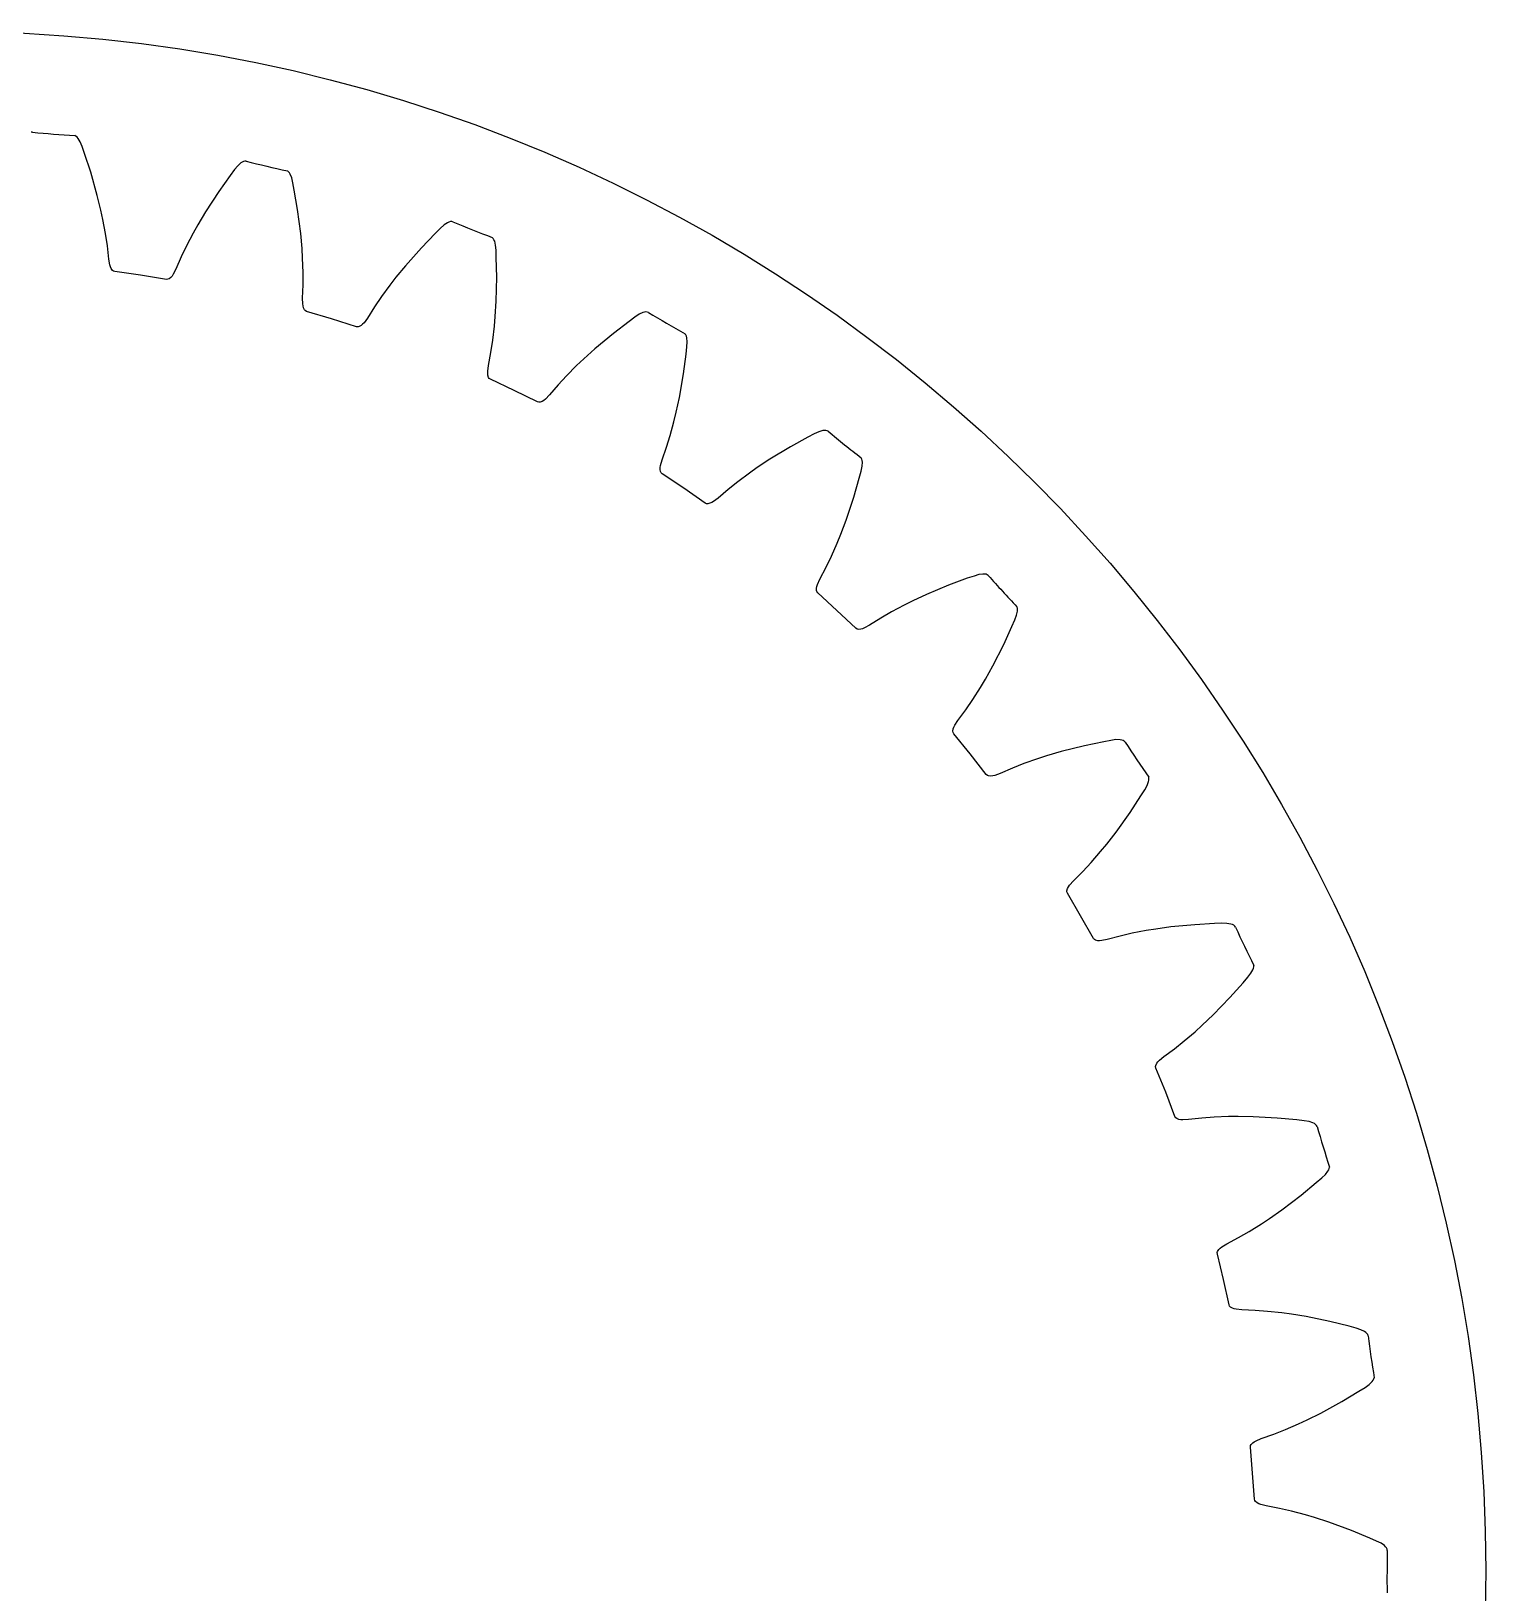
# Model space of a CAD drawing. Extents: x -35.2 to 35.2, y -35.2 to 35.2.
# Drawn here: x 1.97 to 35.25, y -0.5 to 35.25 of the extents above; entities that cross this region are included whole.
import ezdxf

# ---------------------------------------------------------------- set-up
doc = ezdxf.new("R2010")
doc.units = 0

msp = doc.modelspace()

# ---------------------------------------------------------------- linework, layer by layer
msp.add_circle((0, 0), 35.25)
msp.add_circle((0, 0), 35.25)
at = {"layer": 'layer0'}
for p, q in [((1.996, 32.939), (1.968, 32.936)), ((2.989, 32.846), (2.963, 32.861)), ((3.015, 32.824), (2.989, 32.846)), ((3.04, 32.795), (3.015, 32.824)), ((3.087, 32.716), (3.04, 32.795)), ((3.13, 32.608), (3.087, 32.716)), ((3.186, 32.453), (3.13, 32.608)), ((3.328, 32.021), (3.186, 32.453)), ((6.762, 32.234), (6.693, 32.172)), ((6.794, 32.255), (6.762, 32.234)), ((6.825, 32.268), (6.794, 32.255)), ((6.855, 32.275), (6.825, 32.268)), ((6.883, 32.274), (6.855, 32.275)), ((3.479, 31.491), (3.328, 32.021)), ((6.521, 31.95), (6.258, 31.579)), ((6.62, 32.082), (6.521, 31.95)), ((6.693, 32.172), (6.62, 32.082)), ((7.852, 32.034), (7.828, 32.053)), ((7.874, 32.008), (7.852, 32.034)), ((7.894, 31.976), (7.874, 32.008)), ((7.929, 31.89), (7.894, 31.976)), ((7.955, 31.777), (7.929, 31.89)), ((3.561, 31.156), (3.479, 31.491)), ((6.258, 31.579), (5.957, 31.118)), ((7.987, 31.615), (7.955, 31.777)), ((8.063, 31.167), (7.987, 31.615)), ((3.607, 30.939), (3.561, 31.156)), ((5.957, 31.118), (5.781, 30.821)), ((8.134, 30.621), (8.063, 31.167)), ((3.666, 30.616), (3.607, 30.939)), ((5.781, 30.821), (5.673, 30.627)), ((11.413, 30.815), (11.328, 30.737)), ((11.49, 30.867), (11.413, 30.815)), ((11.525, 30.882), (11.49, 30.867)), ((11.558, 30.891), (11.525, 30.882)), ((11.588, 30.892), (11.558, 30.891)), ((11.616, 30.888), (11.588, 30.892)), ((3.709, 30.338), (3.666, 30.616)), ((5.673, 30.627), (5.521, 30.337)), ((8.164, 30.277), (8.134, 30.621)), ((11.21, 30.621), (10.895, 30.294)), ((11.328, 30.737), (11.21, 30.621)), ((12.538, 30.506), (12.517, 30.528)), ((12.556, 30.477), (12.538, 30.506)), ((12.572, 30.442), (12.556, 30.477)), ((12.593, 30.352), (12.572, 30.442)), ((3.743, 30.033), (3.709, 30.338)), ((3.766, 29.905), (3.743, 30.033)), ((5.398, 30.083), (5.276, 29.802)), ((5.521, 30.337), (5.398, 30.083)), ((8.178, 30.056), (8.164, 30.277)), ((8.189, 29.728), (8.178, 30.056)), ((10.895, 30.294), (10.529, 29.882)), ((12.603, 30.237), (12.593, 30.352)), ((12.61, 30.072), (12.603, 30.237)), ((12.618, 29.617), (12.61, 30.072)), ((3.78, 29.858), (3.766, 29.905)), ((3.797, 29.82), (3.78, 29.858)), ((3.826, 29.776), (3.797, 29.82)), ((3.847, 29.759), (3.826, 29.776)), ((3.88, 29.748), (3.847, 29.759)), ((4.471, 29.664), (3.88, 29.748)), ((5.216, 29.686), (5.189, 29.646)), ((5.276, 29.802), (5.216, 29.686)), ((8.189, 29.446), (8.189, 29.728)), ((10.529, 29.882), (10.31, 29.616)), ((5.061, 29.57), (4.471, 29.664)), ((4.471, 29.664), (4.471, 29.664)), ((5.096, 29.571), (5.061, 29.57)), ((5.121, 29.581), (5.096, 29.571)), ((5.161, 29.614), (5.121, 29.581)), ((5.189, 29.646), (5.161, 29.614)), ((8.178, 29.14), (8.189, 29.446)), ((10.174, 29.44), (9.981, 29.175)), ((10.31, 29.616), (10.174, 29.44)), ((12.607, 29.067), (12.618, 29.617)), ((8.181, 29.009), (8.178, 29.14)), ((8.188, 28.961), (8.181, 29.009)), ((8.199, 28.921), (8.188, 28.961)), ((9.981, 29.175), (9.822, 28.943)), ((12.586, 28.722), (12.607, 29.067)), ((8.221, 28.873), (8.199, 28.921)), ((8.239, 28.853), (8.221, 28.873)), ((8.27, 28.837), (8.239, 28.853)), ((8.842, 28.666), (8.27, 28.837)), ((9.411, 28.485), (8.842, 28.666)), ((8.842, 28.666), (8.842, 28.666)), ((9.659, 28.683), (9.582, 28.577)), ((9.822, 28.943), (9.659, 28.683)), ((12.566, 28.501), (12.586, 28.722)), ((15.649, 28.608), (15.288, 28.331)), ((15.782, 28.706), (15.649, 28.608)), ((15.879, 28.77), (15.782, 28.706)), ((15.962, 28.809), (15.879, 28.77)), ((15.999, 28.819), (15.962, 28.809)), ((16.033, 28.823), (15.999, 28.819)), ((16.063, 28.82), (16.033, 28.823)), ((16.09, 28.811), (16.063, 28.82)), ((9.446, 28.481), (9.411, 28.485)), ((9.472, 28.487), (9.446, 28.481)), ((9.517, 28.514), (9.472, 28.487)), ((9.549, 28.542), (9.517, 28.514)), ((9.582, 28.577), (9.549, 28.542)), ((12.528, 28.175), (12.566, 28.501)), ((15.288, 28.331), (14.865, 27.979)), ((16.945, 28.296), (16.927, 28.321)), ((16.959, 28.266), (16.945, 28.296)), ((16.968, 28.229), (16.959, 28.266)), ((12.429, 27.596), (12.486, 27.897)), ((12.486, 27.897), (12.528, 28.175)), ((14.865, 27.979), (14.609, 27.748)), ((16.951, 27.856), (16.969, 28.021)), ((16.976, 28.137), (16.968, 28.229)), ((16.969, 28.021), (16.976, 28.137)), ((12.413, 27.466), (12.429, 27.596)), ((14.448, 27.595), (14.217, 27.362)), ((14.609, 27.748), (14.448, 27.595)), ((16.892, 27.406), (16.951, 27.856)), ((12.413, 27.418), (12.413, 27.466)), ((12.418, 27.376), (12.413, 27.418)), ((12.432, 27.325), (12.418, 27.376)), ((12.448, 27.303), (12.432, 27.325)), ((12.476, 27.283), (12.448, 27.303)), ((13.016, 27.028), (12.476, 27.283)), ((14.217, 27.362), (14.026, 27.156)), ((16.798, 26.863), (16.892, 27.406)), ((13.552, 26.765), (13.016, 27.028)), ((13.016, 27.028), (13.016, 27.028)), ((13.734, 26.83), (13.697, 26.799)), ((13.826, 26.923), (13.734, 26.83)), ((14.026, 27.156), (13.826, 26.923)), ((16.726, 26.526), (16.798, 26.863)), ((13.585, 26.755), (13.552, 26.765)), ((13.612, 26.757), (13.585, 26.755)), ((13.661, 26.777), (13.612, 26.757)), ((13.697, 26.799), (13.661, 26.777)), ((16.673, 26.31), (16.726, 26.526)), ((16.587, 25.993), (16.673, 26.31)), ((20.078, 26.108), (19.989, 26.082)), ((20.116, 26.113), (20.078, 26.108)), ((20.15, 26.111), (20.116, 26.113)), ((20.179, 26.104), (20.15, 26.111)), ((20.204, 26.091), (20.179, 26.104)), ((16.505, 25.724), (16.587, 25.993)), ((19.738, 25.956), (19.34, 25.736)), ((19.885, 26.033), (19.738, 25.956)), ((19.989, 26.082), (19.885, 26.033)), ((16.368, 25.309), (16.403, 25.435)), ((16.403, 25.435), (16.505, 25.724)), ((18.869, 25.451), (18.581, 25.261)), ((19.34, 25.736), (18.869, 25.451)), ((20.973, 25.455), (20.959, 25.482)), ((20.982, 25.422), (20.973, 25.455)), ((20.98, 25.292), (20.986, 25.384)), ((20.986, 25.384), (20.982, 25.422)), ((16.359, 25.219), (16.361, 25.261)), ((16.366, 25.167), (16.359, 25.219)), ((16.361, 25.261), (16.368, 25.309)), ((16.378, 25.143), (16.366, 25.167)), ((16.403, 25.118), (16.378, 25.143)), ((16.899, 24.787), (16.403, 25.118)), ((18.4, 25.133), (18.137, 24.937)), ((18.581, 25.261), (18.4, 25.133)), ((20.914, 25.019), (20.955, 25.179)), ((20.955, 25.179), (20.98, 25.292)), ((17.389, 24.446), (16.899, 24.787)), ((16.899, 24.787), (16.899, 24.787)), ((17.916, 24.762), (17.684, 24.562)), ((18.137, 24.937), (17.916, 24.762)), ((20.788, 24.582), (20.914, 25.019)), ((17.421, 24.432), (17.389, 24.446)), ((17.448, 24.429), (17.421, 24.432)), ((17.499, 24.442), (17.448, 24.429)), ((17.538, 24.459), (17.499, 24.442)), ((17.58, 24.483), (17.538, 24.459)), ((17.684, 24.562), (17.58, 24.483)), ((20.614, 24.059), (20.788, 24.582)), ((20.493, 23.737), (20.614, 24.059)), ((20.408, 23.531), (20.493, 23.737)), ((20.276, 23.231), (20.408, 23.531)), ((20.011, 22.706), (20.154, 22.977)), ((20.154, 22.977), (20.276, 23.231)), ((19.935, 22.499), (19.943, 22.541)), ((19.943, 22.541), (19.957, 22.587)), ((19.957, 22.587), (20.011, 22.706)), ((22.96, 22.566), (22.452, 22.355)), ((23.386, 22.725), (22.96, 22.566)), ((23.542, 22.778), (23.386, 22.725)), ((23.654, 22.812), (23.542, 22.778)), ((23.745, 22.824), (23.654, 22.812)), ((23.783, 22.823), (23.745, 22.824)), ((23.816, 22.817), (23.783, 22.823)), ((23.845, 22.805), (23.816, 22.817)), ((23.868, 22.789), (23.845, 22.805)), ((19.934, 22.447), (19.935, 22.499)), ((19.942, 22.421), (19.934, 22.447)), ((19.963, 22.393), (19.942, 22.421)), ((20.405, 21.991), (19.963, 22.393)), ((22.139, 22.209), (21.94, 22.11)), ((22.452, 22.355), (22.139, 22.209)), ((20.839, 21.581), (20.405, 21.991)), ((20.405, 21.991), (20.405, 21.991)), ((21.407, 21.815), (21.147, 21.652)), ((21.651, 21.955), (21.407, 21.815)), ((21.94, 22.11), (21.651, 21.955)), ((24.474, 21.774), (24.516, 21.883)), ((24.516, 21.883), (24.535, 21.973)), ((24.533, 22.045), (24.523, 22.074)), ((24.537, 22.011), (24.533, 22.045)), ((24.535, 21.973), (24.537, 22.011)), ((20.868, 21.562), (20.839, 21.581)), ((20.894, 21.556), (20.868, 21.562)), ((20.947, 21.561), (20.894, 21.556)), ((20.987, 21.572), (20.947, 21.561)), ((21.032, 21.589), (20.987, 21.572)), ((21.147, 21.652), (21.032, 21.589)), ((24.219, 21.209), (24.409, 21.622)), ((24.409, 21.622), (24.474, 21.774)), ((23.97, 20.718), (24.219, 21.209)), ((23.688, 20.226), (23.802, 20.417)), ((23.802, 20.417), (23.97, 20.718)), ((23.512, 19.949), (23.688, 20.226)), ((23.172, 19.47), (23.354, 19.717)), ((23.354, 19.717), (23.512, 19.949)), ((23.066, 19.277), (23.08, 19.317)), ((23.08, 19.317), (23.101, 19.36)), ((23.101, 19.36), (23.172, 19.47)), ((23.057, 19.225), (23.066, 19.277)), ((23.061, 19.198), (23.057, 19.225)), ((23.078, 19.168), (23.061, 19.198)), ((23.454, 18.704), (23.078, 19.168)), ((26.512, 18.985), (26.067, 18.892)), ((26.674, 19.015), (26.512, 18.985)), ((26.789, 19.032), (26.674, 19.015)), ((26.882, 19.03), (26.789, 19.032)), ((26.919, 19.023), (26.882, 19.03)), ((26.951, 19.012), (26.919, 19.023)), ((26.977, 18.997), (26.951, 19.012)), ((26.997, 18.977), (26.977, 18.997)), ((23.822, 18.234), (23.454, 18.704)), ((23.454, 18.704), (23.454, 18.704)), ((24.99, 18.593), (24.681, 18.483)), ((25.202, 18.662), (24.99, 18.593)), ((25.533, 18.759), (25.202, 18.662)), ((26.067, 18.892), (25.533, 18.759)), ((23.849, 18.211), (23.822, 18.234)), ((24.138, 18.258), (24.015, 18.213)), ((24.419, 18.381), (24.138, 18.258)), ((24.681, 18.483), (24.419, 18.381)), ((23.874, 18.201), (23.849, 18.211)), ((23.926, 18.198), (23.874, 18.201)), ((23.968, 18.203), (23.926, 18.198)), ((24.015, 18.213), (23.968, 18.203)), ((27.359, 17.743), (27.446, 17.883)), ((27.446, 17.883), (27.503, 17.984)), ((27.503, 17.984), (27.536, 18.071)), ((27.536, 18.071), (27.543, 18.108)), ((27.544, 18.142), (27.539, 18.172)), ((27.543, 18.108), (27.544, 18.142)), ((27.11, 17.363), (27.359, 17.743)), ((26.79, 16.914), (27.11, 17.363)), ((26.579, 16.642), (26.79, 16.914)), ((26.223, 16.222), (26.438, 16.47)), ((26.438, 16.47), (26.579, 16.642)), ((26.032, 16.016), (26.223, 16.222)), ((25.728, 15.701), (25.815, 15.799)), ((25.815, 15.799), (26.032, 16.016)), ((25.665, 15.574), (25.681, 15.624)), ((25.665, 15.547), (25.665, 15.574)), ((25.677, 15.514), (25.665, 15.547)), ((25.98, 15), (25.677, 15.514)), ((25.681, 15.624), (25.701, 15.661)), ((25.701, 15.661), (25.728, 15.701)), ((26.274, 14.48), (25.98, 15)), ((25.98, 15), (25.98, 15)), ((27.482, 14.661), (27.16, 14.598)), ((27.701, 14.697), (27.482, 14.661)), ((28.043, 14.744), (27.701, 14.697)), ((28.591, 14.796), (28.043, 14.744)), ((29.045, 14.822), (28.591, 14.796)), ((29.21, 14.827), (29.045, 14.822)), ((29.327, 14.826), (29.21, 14.827)), ((29.418, 14.811), (29.327, 14.826)), ((29.454, 14.799), (29.418, 14.811)), ((29.484, 14.783), (29.454, 14.799)), ((29.507, 14.764), (29.484, 14.783)), ((29.524, 14.741), (29.507, 14.764)), ((26.296, 14.453), (26.274, 14.48)), ((26.32, 14.44), (26.296, 14.453)), ((26.371, 14.429), (26.32, 14.44)), ((26.413, 14.427), (26.371, 14.429)), ((26.462, 14.431), (26.413, 14.427)), ((26.59, 14.457), (26.462, 14.431)), ((26.886, 14.536), (26.59, 14.457)), ((27.16, 14.598), (26.886, 14.536)), ((29.698, 13.467), (29.805, 13.593)), ((29.805, 13.593), (29.876, 13.684)), ((29.876, 13.684), (29.922, 13.765)), ((29.922, 13.765), (29.934, 13.801)), ((29.934, 13.801), (29.941, 13.834)), ((29.941, 13.834), (29.94, 13.865)), ((29.395, 13.128), (29.698, 13.467)), ((29.012, 12.732), (29.395, 13.128)), ((28.762, 12.494), (29.012, 12.732)), ((28.348, 12.133), (28.597, 12.346)), ((28.597, 12.346), (28.762, 12.494)), ((27.881, 11.775), (28.128, 11.957)), ((28.128, 11.957), (28.348, 12.133)), ((27.696, 11.548), (27.699, 11.575)), ((27.702, 11.514), (27.696, 11.548)), ((27.699, 11.575), (27.723, 11.622)), ((27.926, 10.96), (27.702, 11.514)), ((27.723, 11.622), (27.748, 11.656)), ((27.748, 11.656), (27.781, 11.691)), ((27.781, 11.691), (27.881, 11.775)), ((28.139, 10.402), (27.926, 10.96)), ((27.926, 10.96), (27.926, 10.96)), ((28.157, 10.373), (28.139, 10.402)), ((28.178, 10.355), (28.157, 10.373)), ((29.033, 10.387), (28.752, 10.367)), ((29.36, 10.401), (29.033, 10.387)), ((29.583, 10.404), (29.36, 10.401)), ((29.927, 10.4), (29.583, 10.404)), ((30.477, 10.37), (29.927, 10.4)), ((30.93, 10.328), (30.477, 10.37)), ((28.227, 10.337), (28.178, 10.355)), ((28.269, 10.329), (28.227, 10.337)), ((28.317, 10.326), (28.269, 10.329)), ((28.447, 10.332), (28.317, 10.326)), ((28.752, 10.367), (28.447, 10.332)), ((31.094, 10.308), (30.93, 10.328)), ((31.209, 10.29), (31.094, 10.308)), ((31.297, 10.261), (31.209, 10.29)), ((31.33, 10.244), (31.297, 10.261)), ((31.358, 10.223), (31.33, 10.244)), ((31.378, 10.201), (31.358, 10.223)), ((31.392, 10.176), (31.378, 10.201)), ((31.373, 8.89), (31.498, 8.999)), ((31.498, 8.999), (31.582, 9.079)), ((31.582, 9.079), (31.639, 9.152)), ((31.639, 9.152), (31.657, 9.185)), ((31.657, 9.185), (31.668, 9.217)), ((31.668, 9.217), (31.672, 9.247)), ((30.586, 8.266), (31.023, 8.601)), ((31.023, 8.601), (31.373, 8.89)), ((30.303, 8.068), (30.586, 8.266)), ((29.839, 7.772), (30.118, 7.946)), ((30.118, 7.946), (30.303, 8.068)), ((29.325, 7.488), (29.596, 7.631)), ((29.596, 7.631), (29.839, 7.772)), ((29.107, 7.291), (29.115, 7.317)), ((29.109, 7.256), (29.107, 7.291)), ((29.247, 6.675), (29.109, 7.256)), ((29.115, 7.317), (29.146, 7.36)), ((29.146, 7.36), (29.175, 7.39)), ((29.175, 7.39), (29.213, 7.42)), ((29.213, 7.42), (29.325, 7.488)), ((29.375, 6.092), (29.247, 6.675)), ((29.247, 6.675), (29.247, 6.675)), ((29.388, 6.06), (29.375, 6.092)), ((29.407, 6.04), (29.388, 6.06)), ((29.453, 6.015), (29.407, 6.04)), ((29.492, 6.001), (29.453, 6.015)), ((29.54, 5.99), (29.492, 6.001)), ((29.67, 5.977), (29.54, 5.99)), ((29.976, 5.966), (29.67, 5.977)), ((30.257, 5.944), (29.976, 5.966)), ((30.583, 5.909), (30.257, 5.944)), ((30.803, 5.879), (30.583, 5.909)), ((31.143, 5.823), (30.803, 5.879)), ((31.683, 5.711), (31.143, 5.823)), ((32.124, 5.602), (31.683, 5.711)), ((32.283, 5.558), (32.124, 5.602)), ((32.394, 5.523), (32.283, 5.558)), ((32.476, 5.482), (32.394, 5.523)), ((32.507, 5.46), (32.476, 5.482)), ((32.531, 5.436), (32.507, 5.46)), ((32.548, 5.41), (32.531, 5.436)), ((32.558, 5.384), (32.548, 5.41)), ((32.583, 4.27), (32.65, 4.334)), ((32.65, 4.334), (32.672, 4.365)), ((32.672, 4.365), (32.688, 4.395)), ((32.688, 4.395), (32.697, 4.424)), ((31.958, 3.881), (32.348, 4.115)), ((32.348, 4.115), (32.487, 4.204)), ((32.487, 4.204), (32.583, 4.27)), ((31.167, 3.461), (31.476, 3.615)), ((31.476, 3.615), (31.958, 3.881)), ((30.403, 3.135), (30.664, 3.238)), ((30.664, 3.238), (30.966, 3.368)), ((30.966, 3.368), (31.167, 3.461)), ((29.865, 2.837), (29.869, 2.871)), ((29.869, 2.871), (29.881, 2.896)), ((29.881, 2.896), (29.917, 2.934)), ((29.917, 2.934), (29.951, 2.959)), ((29.951, 2.959), (29.993, 2.983)), ((29.993, 2.983), (30.113, 3.034)), ((30.113, 3.034), (30.403, 3.135)), ((29.915, 2.242), (29.865, 2.837)), ((29.955, 1.646), (29.915, 2.242)), ((29.915, 2.242), (29.915, 2.242)), ((29.963, 1.612), (29.955, 1.646)), ((29.979, 1.59), (29.963, 1.612)), ((30.02, 1.558), (29.979, 1.59)), ((30.057, 1.538), (30.02, 1.558)), ((30.102, 1.52), (30.057, 1.538)), ((30.229, 1.488), (30.102, 1.52)), ((30.53, 1.431), (30.229, 1.488)), ((30.805, 1.368), (30.53, 1.431)), ((31.122, 1.285), (30.805, 1.368)), ((31.335, 1.222), (31.122, 1.285)), ((31.663, 1.116), (31.335, 1.222)), ((32.18, 0.926), (31.663, 1.116)), ((32.6, 0.752), (32.18, 0.926)), ((32.751, 0.685), (32.6, 0.752)), ((32.855, 0.634), (32.751, 0.685)), ((32.931, 0.581), (32.855, 0.634)), ((32.958, 0.554), (32.931, 0.581)), ((32.978, 0.526), (32.958, 0.554)), ((32.991, 0.499), (32.978, 0.526)), ((32.996, 0.471), (32.991, 0.499))]:
    msp.add_line(p, q, dxfattribs=at)
for centre, start, end in [((5.318, 68.032), 264.5915, 266.1686), ((15.399, 66.48), 256.0201, 257.5971), ((25.135, 63.442), 247.4487, 249.0257), ((34.31, 58.988), 238.8772, 240.4543), ((42.718, 53.215), 230.3058, 231.8828), ((50.172, 46.254), 221.7344, 223.3114), ((56.506, 38.259), 213.1629, 214.74), ((61.577, 29.41), 204.5915, 206.1686), ((65.273, 19.904), 196.0201, 197.5971), ((67.51, 9.954), 187.4487, 189.0257), ((68.24, -0.219), 178.8772, 180.4543)]:
    msp.add_arc(centre, 35.25, start, end, dxfattribs=at)
at = {"layer": 'layer1'}
for p, q in [((1.996, 32.939), (1.968, 32.936)), ((2.989, 32.846), (2.963, 32.861)), ((3.015, 32.824), (2.989, 32.846)), ((3.04, 32.795), (3.015, 32.824)), ((3.087, 32.716), (3.04, 32.795)), ((3.13, 32.608), (3.087, 32.716)), ((3.186, 32.453), (3.13, 32.608)), ((3.328, 32.021), (3.186, 32.453)), ((6.762, 32.234), (6.693, 32.172)), ((6.794, 32.255), (6.762, 32.234)), ((6.825, 32.268), (6.794, 32.255)), ((6.855, 32.275), (6.825, 32.268)), ((6.883, 32.274), (6.855, 32.275)), ((3.479, 31.491), (3.328, 32.021)), ((6.521, 31.95), (6.258, 31.579)), ((6.62, 32.082), (6.521, 31.95)), ((6.693, 32.172), (6.62, 32.082)), ((7.852, 32.034), (7.828, 32.053)), ((7.874, 32.008), (7.852, 32.034)), ((7.894, 31.976), (7.874, 32.008)), ((7.929, 31.89), (7.894, 31.976)), ((7.955, 31.777), (7.929, 31.89)), ((3.561, 31.156), (3.479, 31.491)), ((6.258, 31.579), (5.957, 31.118)), ((7.987, 31.615), (7.955, 31.777)), ((8.063, 31.167), (7.987, 31.615)), ((3.607, 30.939), (3.561, 31.156)), ((5.957, 31.118), (5.781, 30.821)), ((8.134, 30.621), (8.063, 31.167)), ((3.666, 30.616), (3.607, 30.939)), ((5.781, 30.821), (5.673, 30.627)), ((11.413, 30.815), (11.328, 30.737)), ((11.49, 30.867), (11.413, 30.815)), ((11.525, 30.882), (11.49, 30.867)), ((11.558, 30.891), (11.525, 30.882)), ((11.588, 30.892), (11.558, 30.891)), ((11.616, 30.888), (11.588, 30.892)), ((3.709, 30.338), (3.666, 30.616)), ((5.673, 30.627), (5.521, 30.337)), ((8.164, 30.277), (8.134, 30.621)), ((11.21, 30.621), (10.895, 30.294)), ((11.328, 30.737), (11.21, 30.621)), ((12.538, 30.506), (12.517, 30.528)), ((12.556, 30.477), (12.538, 30.506)), ((12.572, 30.442), (12.556, 30.477)), ((12.593, 30.352), (12.572, 30.442)), ((3.743, 30.033), (3.709, 30.338)), ((3.766, 29.905), (3.743, 30.033)), ((5.398, 30.083), (5.276, 29.802)), ((5.521, 30.337), (5.398, 30.083)), ((8.178, 30.056), (8.164, 30.277)), ((8.189, 29.728), (8.178, 30.056)), ((10.895, 30.294), (10.529, 29.882)), ((12.603, 30.237), (12.593, 30.352)), ((12.61, 30.072), (12.603, 30.237)), ((12.618, 29.617), (12.61, 30.072)), ((3.78, 29.858), (3.766, 29.905)), ((3.797, 29.82), (3.78, 29.858)), ((3.826, 29.776), (3.797, 29.82)), ((3.847, 29.759), (3.826, 29.776)), ((3.88, 29.748), (3.847, 29.759)), ((4.471, 29.664), (3.88, 29.748)), ((5.216, 29.686), (5.189, 29.646)), ((5.276, 29.802), (5.216, 29.686)), ((8.189, 29.446), (8.189, 29.728)), ((10.529, 29.882), (10.31, 29.616)), ((5.061, 29.57), (4.471, 29.664)), ((4.471, 29.664), (4.471, 29.664)), ((5.096, 29.571), (5.061, 29.57)), ((5.121, 29.581), (5.096, 29.571)), ((5.161, 29.614), (5.121, 29.581)), ((5.189, 29.646), (5.161, 29.614)), ((8.178, 29.14), (8.189, 29.446)), ((10.174, 29.44), (9.981, 29.175)), ((10.31, 29.616), (10.174, 29.44)), ((12.607, 29.067), (12.618, 29.617)), ((8.181, 29.009), (8.178, 29.14)), ((8.188, 28.961), (8.181, 29.009)), ((8.199, 28.921), (8.188, 28.961)), ((9.981, 29.175), (9.822, 28.943)), ((12.586, 28.722), (12.607, 29.067)), ((8.221, 28.873), (8.199, 28.921)), ((8.239, 28.853), (8.221, 28.873)), ((8.27, 28.837), (8.239, 28.853)), ((8.842, 28.666), (8.27, 28.837)), ((9.411, 28.485), (8.842, 28.666)), ((8.842, 28.666), (8.842, 28.666)), ((9.659, 28.683), (9.582, 28.577)), ((9.822, 28.943), (9.659, 28.683)), ((12.566, 28.501), (12.586, 28.722)), ((15.649, 28.608), (15.288, 28.331)), ((15.782, 28.706), (15.649, 28.608)), ((15.879, 28.77), (15.782, 28.706)), ((15.962, 28.809), (15.879, 28.77)), ((15.999, 28.819), (15.962, 28.809)), ((16.033, 28.823), (15.999, 28.819)), ((16.063, 28.82), (16.033, 28.823)), ((16.09, 28.811), (16.063, 28.82)), ((9.446, 28.481), (9.411, 28.485)), ((9.472, 28.487), (9.446, 28.481)), ((9.517, 28.514), (9.472, 28.487)), ((9.549, 28.542), (9.517, 28.514)), ((9.582, 28.577), (9.549, 28.542)), ((12.528, 28.175), (12.566, 28.501)), ((15.288, 28.331), (14.865, 27.979)), ((16.945, 28.296), (16.927, 28.321)), ((16.959, 28.266), (16.945, 28.296)), ((16.968, 28.229), (16.959, 28.266)), ((12.429, 27.596), (12.486, 27.897)), ((12.486, 27.897), (12.528, 28.175)), ((14.865, 27.979), (14.609, 27.748)), ((16.951, 27.856), (16.969, 28.021)), ((16.976, 28.137), (16.968, 28.229)), ((16.969, 28.021), (16.976, 28.137)), ((12.413, 27.466), (12.429, 27.596)), ((14.448, 27.595), (14.217, 27.362)), ((14.609, 27.748), (14.448, 27.595)), ((16.892, 27.406), (16.951, 27.856)), ((12.413, 27.418), (12.413, 27.466)), ((12.418, 27.376), (12.413, 27.418)), ((12.432, 27.325), (12.418, 27.376)), ((12.448, 27.303), (12.432, 27.325)), ((12.476, 27.283), (12.448, 27.303)), ((13.016, 27.028), (12.476, 27.283)), ((14.217, 27.362), (14.026, 27.156)), ((16.798, 26.863), (16.892, 27.406)), ((13.552, 26.765), (13.016, 27.028)), ((13.016, 27.028), (13.016, 27.028)), ((13.734, 26.83), (13.697, 26.799)), ((13.826, 26.923), (13.734, 26.83)), ((14.026, 27.156), (13.826, 26.923)), ((16.726, 26.526), (16.798, 26.863)), ((13.585, 26.755), (13.552, 26.765)), ((13.612, 26.757), (13.585, 26.755)), ((13.661, 26.777), (13.612, 26.757)), ((13.697, 26.799), (13.661, 26.777)), ((16.673, 26.31), (16.726, 26.526)), ((16.587, 25.993), (16.673, 26.31)), ((20.078, 26.108), (19.989, 26.082)), ((20.116, 26.113), (20.078, 26.108)), ((20.15, 26.111), (20.116, 26.113)), ((20.179, 26.104), (20.15, 26.111)), ((20.204, 26.091), (20.179, 26.104)), ((16.505, 25.724), (16.587, 25.993)), ((19.738, 25.956), (19.34, 25.736)), ((19.885, 26.033), (19.738, 25.956)), ((19.989, 26.082), (19.885, 26.033)), ((16.368, 25.309), (16.403, 25.435)), ((16.403, 25.435), (16.505, 25.724)), ((18.869, 25.451), (18.581, 25.261)), ((19.34, 25.736), (18.869, 25.451)), ((20.973, 25.455), (20.959, 25.482)), ((20.982, 25.422), (20.973, 25.455)), ((20.98, 25.292), (20.986, 25.384)), ((20.986, 25.384), (20.982, 25.422)), ((16.359, 25.219), (16.361, 25.261)), ((16.366, 25.167), (16.359, 25.219)), ((16.361, 25.261), (16.368, 25.309)), ((16.378, 25.143), (16.366, 25.167)), ((16.403, 25.118), (16.378, 25.143)), ((16.899, 24.787), (16.403, 25.118)), ((18.4, 25.133), (18.137, 24.937)), ((18.581, 25.261), (18.4, 25.133)), ((20.914, 25.019), (20.955, 25.179)), ((20.955, 25.179), (20.98, 25.292)), ((17.389, 24.446), (16.899, 24.787)), ((16.899, 24.787), (16.899, 24.787)), ((17.916, 24.762), (17.684, 24.562)), ((18.137, 24.937), (17.916, 24.762)), ((20.788, 24.582), (20.914, 25.019)), ((17.421, 24.432), (17.389, 24.446)), ((17.448, 24.429), (17.421, 24.432)), ((17.499, 24.442), (17.448, 24.429)), ((17.538, 24.459), (17.499, 24.442)), ((17.58, 24.483), (17.538, 24.459)), ((17.684, 24.562), (17.58, 24.483)), ((20.614, 24.059), (20.788, 24.582)), ((20.493, 23.737), (20.614, 24.059)), ((20.408, 23.531), (20.493, 23.737)), ((20.276, 23.231), (20.408, 23.531)), ((20.011, 22.706), (20.154, 22.977)), ((20.154, 22.977), (20.276, 23.231)), ((19.935, 22.499), (19.943, 22.541)), ((19.943, 22.541), (19.957, 22.587)), ((19.957, 22.587), (20.011, 22.706)), ((22.96, 22.566), (22.452, 22.355)), ((23.386, 22.725), (22.96, 22.566)), ((23.542, 22.778), (23.386, 22.725)), ((23.654, 22.812), (23.542, 22.778)), ((23.745, 22.824), (23.654, 22.812)), ((23.783, 22.823), (23.745, 22.824)), ((23.816, 22.817), (23.783, 22.823)), ((23.845, 22.805), (23.816, 22.817)), ((23.868, 22.789), (23.845, 22.805)), ((19.934, 22.447), (19.935, 22.499)), ((19.942, 22.421), (19.934, 22.447)), ((19.963, 22.393), (19.942, 22.421)), ((20.405, 21.991), (19.963, 22.393)), ((22.139, 22.209), (21.94, 22.11)), ((22.452, 22.355), (22.139, 22.209)), ((20.839, 21.581), (20.405, 21.991)), ((20.405, 21.991), (20.405, 21.991)), ((21.407, 21.815), (21.147, 21.652)), ((21.651, 21.955), (21.407, 21.815)), ((21.94, 22.11), (21.651, 21.955)), ((24.474, 21.774), (24.516, 21.883)), ((24.516, 21.883), (24.535, 21.973)), ((24.533, 22.045), (24.523, 22.074)), ((24.537, 22.011), (24.533, 22.045)), ((24.535, 21.973), (24.537, 22.011)), ((20.868, 21.562), (20.839, 21.581)), ((20.894, 21.556), (20.868, 21.562)), ((20.947, 21.561), (20.894, 21.556)), ((20.987, 21.572), (20.947, 21.561)), ((21.032, 21.589), (20.987, 21.572)), ((21.147, 21.652), (21.032, 21.589)), ((24.219, 21.209), (24.409, 21.622)), ((24.409, 21.622), (24.474, 21.774)), ((23.97, 20.718), (24.219, 21.209)), ((23.688, 20.226), (23.802, 20.417)), ((23.802, 20.417), (23.97, 20.718)), ((23.512, 19.949), (23.688, 20.226)), ((23.172, 19.47), (23.354, 19.717)), ((23.354, 19.717), (23.512, 19.949)), ((23.066, 19.277), (23.08, 19.317)), ((23.08, 19.317), (23.101, 19.36)), ((23.101, 19.36), (23.172, 19.47)), ((23.057, 19.225), (23.066, 19.277)), ((23.061, 19.198), (23.057, 19.225)), ((23.078, 19.168), (23.061, 19.198)), ((23.454, 18.704), (23.078, 19.168)), ((26.512, 18.985), (26.067, 18.892)), ((26.674, 19.015), (26.512, 18.985)), ((26.789, 19.032), (26.674, 19.015)), ((26.882, 19.03), (26.789, 19.032)), ((26.919, 19.023), (26.882, 19.03)), ((26.951, 19.012), (26.919, 19.023)), ((26.977, 18.997), (26.951, 19.012)), ((26.997, 18.977), (26.977, 18.997)), ((23.822, 18.234), (23.454, 18.704)), ((23.454, 18.704), (23.454, 18.704)), ((24.99, 18.593), (24.681, 18.483)), ((25.202, 18.662), (24.99, 18.593)), ((25.533, 18.759), (25.202, 18.662)), ((26.067, 18.892), (25.533, 18.759)), ((23.849, 18.211), (23.822, 18.234)), ((24.138, 18.258), (24.015, 18.213)), ((24.419, 18.381), (24.138, 18.258)), ((24.681, 18.483), (24.419, 18.381)), ((23.874, 18.201), (23.849, 18.211)), ((23.926, 18.198), (23.874, 18.201)), ((23.968, 18.203), (23.926, 18.198)), ((24.015, 18.213), (23.968, 18.203)), ((27.359, 17.743), (27.446, 17.883)), ((27.446, 17.883), (27.503, 17.984)), ((27.503, 17.984), (27.536, 18.071)), ((27.536, 18.071), (27.543, 18.108)), ((27.544, 18.142), (27.539, 18.172)), ((27.543, 18.108), (27.544, 18.142)), ((27.11, 17.363), (27.359, 17.743)), ((26.79, 16.914), (27.11, 17.363)), ((26.579, 16.642), (26.79, 16.914)), ((26.223, 16.222), (26.438, 16.47)), ((26.438, 16.47), (26.579, 16.642)), ((26.032, 16.016), (26.223, 16.222)), ((25.728, 15.701), (25.815, 15.799)), ((25.815, 15.799), (26.032, 16.016)), ((25.665, 15.574), (25.681, 15.624)), ((25.665, 15.547), (25.665, 15.574)), ((25.677, 15.514), (25.665, 15.547)), ((25.98, 15), (25.677, 15.514)), ((25.681, 15.624), (25.701, 15.661)), ((25.701, 15.661), (25.728, 15.701)), ((26.274, 14.48), (25.98, 15)), ((25.98, 15), (25.98, 15)), ((27.482, 14.661), (27.16, 14.598)), ((27.701, 14.697), (27.482, 14.661)), ((28.043, 14.744), (27.701, 14.697)), ((28.591, 14.796), (28.043, 14.744)), ((29.045, 14.822), (28.591, 14.796)), ((29.21, 14.827), (29.045, 14.822)), ((29.327, 14.826), (29.21, 14.827)), ((29.418, 14.811), (29.327, 14.826)), ((29.454, 14.799), (29.418, 14.811)), ((29.484, 14.783), (29.454, 14.799)), ((29.507, 14.764), (29.484, 14.783)), ((29.524, 14.741), (29.507, 14.764)), ((26.296, 14.453), (26.274, 14.48)), ((26.32, 14.44), (26.296, 14.453)), ((26.371, 14.429), (26.32, 14.44)), ((26.413, 14.427), (26.371, 14.429)), ((26.462, 14.431), (26.413, 14.427)), ((26.59, 14.457), (26.462, 14.431)), ((26.886, 14.536), (26.59, 14.457)), ((27.16, 14.598), (26.886, 14.536)), ((29.698, 13.467), (29.805, 13.593)), ((29.805, 13.593), (29.876, 13.684)), ((29.876, 13.684), (29.922, 13.765)), ((29.922, 13.765), (29.934, 13.801)), ((29.934, 13.801), (29.941, 13.834)), ((29.941, 13.834), (29.94, 13.865)), ((29.395, 13.128), (29.698, 13.467)), ((29.012, 12.732), (29.395, 13.128)), ((28.762, 12.494), (29.012, 12.732)), ((28.348, 12.133), (28.597, 12.346)), ((28.597, 12.346), (28.762, 12.494)), ((27.881, 11.775), (28.128, 11.957)), ((28.128, 11.957), (28.348, 12.133)), ((27.696, 11.548), (27.699, 11.575)), ((27.702, 11.514), (27.696, 11.548)), ((27.699, 11.575), (27.723, 11.622)), ((27.926, 10.96), (27.702, 11.514)), ((27.723, 11.622), (27.748, 11.656)), ((27.748, 11.656), (27.781, 11.691)), ((27.781, 11.691), (27.881, 11.775)), ((28.139, 10.402), (27.926, 10.96)), ((27.926, 10.96), (27.926, 10.96)), ((28.157, 10.373), (28.139, 10.402)), ((28.178, 10.355), (28.157, 10.373)), ((29.033, 10.387), (28.752, 10.367)), ((29.36, 10.401), (29.033, 10.387)), ((29.583, 10.404), (29.36, 10.401)), ((29.927, 10.4), (29.583, 10.404)), ((30.477, 10.37), (29.927, 10.4)), ((30.93, 10.328), (30.477, 10.37)), ((28.227, 10.337), (28.178, 10.355)), ((28.269, 10.329), (28.227, 10.337)), ((28.317, 10.326), (28.269, 10.329)), ((28.447, 10.332), (28.317, 10.326)), ((28.752, 10.367), (28.447, 10.332)), ((31.094, 10.308), (30.93, 10.328)), ((31.209, 10.29), (31.094, 10.308)), ((31.297, 10.261), (31.209, 10.29)), ((31.33, 10.244), (31.297, 10.261)), ((31.358, 10.223), (31.33, 10.244)), ((31.378, 10.201), (31.358, 10.223)), ((31.392, 10.176), (31.378, 10.201)), ((31.373, 8.89), (31.498, 8.999)), ((31.498, 8.999), (31.582, 9.079)), ((31.582, 9.079), (31.639, 9.152)), ((31.639, 9.152), (31.657, 9.185)), ((31.657, 9.185), (31.668, 9.217)), ((31.668, 9.217), (31.672, 9.247)), ((30.586, 8.266), (31.023, 8.601)), ((31.023, 8.601), (31.373, 8.89)), ((30.303, 8.068), (30.586, 8.266)), ((29.839, 7.772), (30.118, 7.946)), ((30.118, 7.946), (30.303, 8.068)), ((29.325, 7.488), (29.596, 7.631)), ((29.596, 7.631), (29.839, 7.772)), ((29.107, 7.291), (29.115, 7.317)), ((29.109, 7.256), (29.107, 7.291)), ((29.247, 6.675), (29.109, 7.256)), ((29.115, 7.317), (29.146, 7.36)), ((29.146, 7.36), (29.175, 7.39)), ((29.175, 7.39), (29.213, 7.42)), ((29.213, 7.42), (29.325, 7.488)), ((29.375, 6.092), (29.247, 6.675)), ((29.247, 6.675), (29.247, 6.675)), ((29.388, 6.06), (29.375, 6.092)), ((29.407, 6.04), (29.388, 6.06)), ((29.453, 6.015), (29.407, 6.04)), ((29.492, 6.001), (29.453, 6.015)), ((29.54, 5.99), (29.492, 6.001)), ((29.67, 5.977), (29.54, 5.99)), ((29.976, 5.966), (29.67, 5.977)), ((30.257, 5.944), (29.976, 5.966)), ((30.583, 5.909), (30.257, 5.944)), ((30.803, 5.879), (30.583, 5.909)), ((31.143, 5.823), (30.803, 5.879)), ((31.683, 5.711), (31.143, 5.823)), ((32.124, 5.602), (31.683, 5.711)), ((32.283, 5.558), (32.124, 5.602)), ((32.394, 5.523), (32.283, 5.558)), ((32.476, 5.482), (32.394, 5.523)), ((32.507, 5.46), (32.476, 5.482)), ((32.531, 5.436), (32.507, 5.46)), ((32.548, 5.41), (32.531, 5.436)), ((32.558, 5.384), (32.548, 5.41)), ((32.583, 4.27), (32.65, 4.334)), ((32.65, 4.334), (32.672, 4.365)), ((32.672, 4.365), (32.688, 4.395)), ((32.688, 4.395), (32.697, 4.424)), ((31.958, 3.881), (32.348, 4.115)), ((32.348, 4.115), (32.487, 4.204)), ((32.487, 4.204), (32.583, 4.27)), ((31.167, 3.461), (31.476, 3.615)), ((31.476, 3.615), (31.958, 3.881)), ((30.403, 3.135), (30.664, 3.238)), ((30.664, 3.238), (30.966, 3.368)), ((30.966, 3.368), (31.167, 3.461)), ((29.865, 2.837), (29.869, 2.871)), ((29.869, 2.871), (29.881, 2.896)), ((29.881, 2.896), (29.917, 2.934)), ((29.917, 2.934), (29.951, 2.959)), ((29.951, 2.959), (29.993, 2.983)), ((29.993, 2.983), (30.113, 3.034)), ((30.113, 3.034), (30.403, 3.135)), ((29.915, 2.242), (29.865, 2.837)), ((29.955, 1.646), (29.915, 2.242)), ((29.915, 2.242), (29.915, 2.242)), ((29.963, 1.612), (29.955, 1.646)), ((29.979, 1.59), (29.963, 1.612)), ((30.02, 1.558), (29.979, 1.59)), ((30.057, 1.538), (30.02, 1.558)), ((30.102, 1.52), (30.057, 1.538)), ((30.229, 1.488), (30.102, 1.52)), ((30.53, 1.431), (30.229, 1.488)), ((30.805, 1.368), (30.53, 1.431)), ((31.122, 1.285), (30.805, 1.368)), ((31.335, 1.222), (31.122, 1.285)), ((31.663, 1.116), (31.335, 1.222)), ((32.18, 0.926), (31.663, 1.116)), ((32.6, 0.752), (32.18, 0.926)), ((32.751, 0.685), (32.6, 0.752)), ((32.855, 0.634), (32.751, 0.685)), ((32.931, 0.581), (32.855, 0.634)), ((32.958, 0.554), (32.931, 0.581)), ((32.978, 0.526), (32.958, 0.554)), ((32.991, 0.499), (32.978, 0.526)), ((32.996, 0.471), (32.991, 0.499))]:
    msp.add_line(p, q, dxfattribs=at)
for centre, start, end in [((5.318, 68.032), 264.5915, 266.1686), ((15.399, 66.48), 256.0201, 257.5971), ((25.135, 63.442), 247.4487, 249.0257), ((34.31, 58.988), 238.8772, 240.4543), ((42.718, 53.215), 230.3058, 231.8828), ((50.172, 46.254), 221.7344, 223.3114), ((56.506, 38.259), 213.1629, 214.74), ((61.577, 29.41), 204.5915, 206.1686), ((65.273, 19.904), 196.0201, 197.5971), ((67.51, 9.954), 187.4487, 189.0257), ((68.24, -0.219), 178.8772, 180.4543)]:
    msp.add_arc(centre, 35.25, start, end, dxfattribs=at)

doc.saveas('drawing.dxf')
